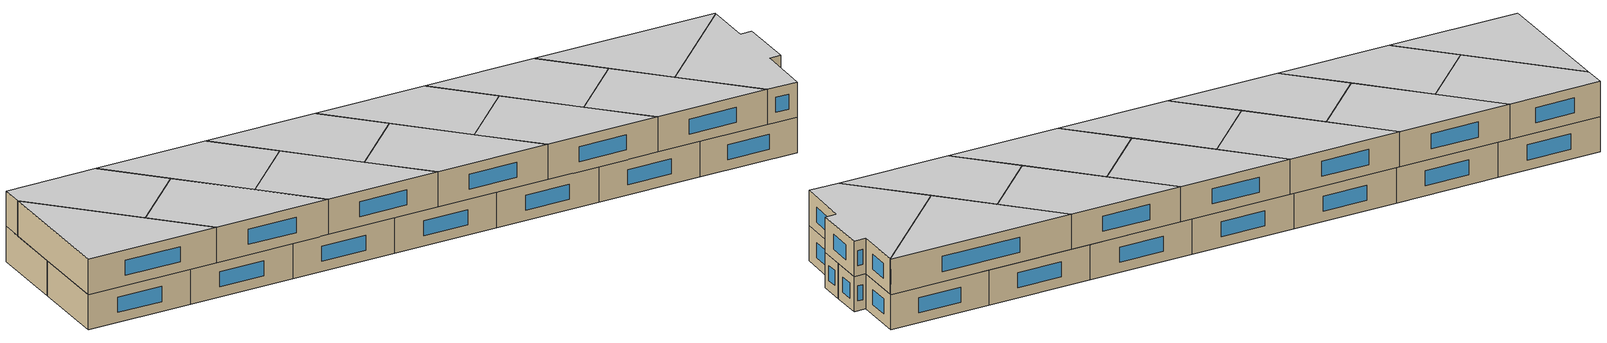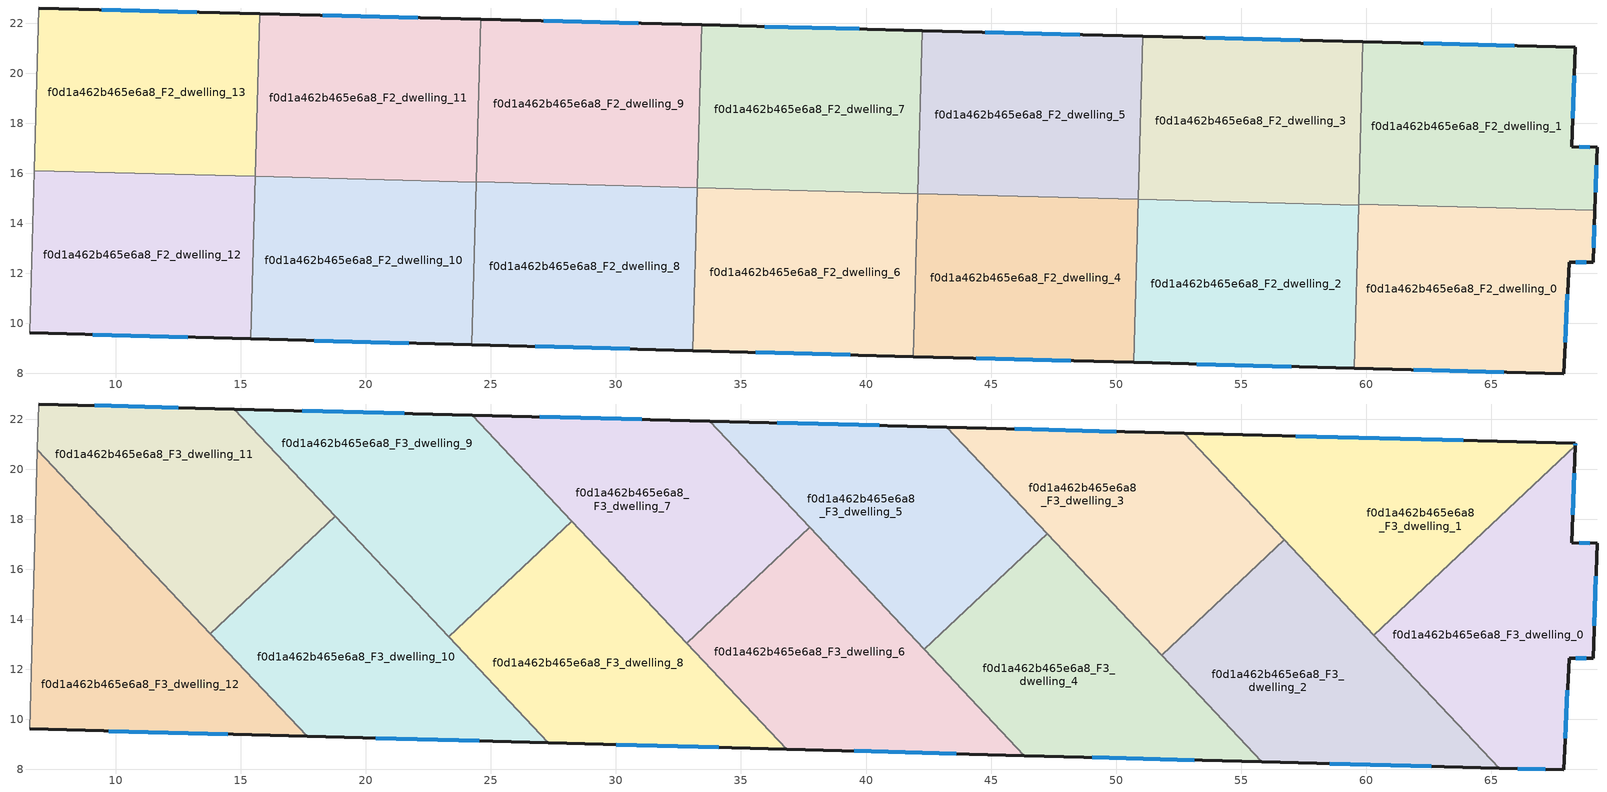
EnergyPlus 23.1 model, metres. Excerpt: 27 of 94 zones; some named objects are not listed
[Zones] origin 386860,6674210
f0d1a462b465e6a8_F2_dwelling_0
 floor to f0d1a462b465e6a8_F1_dwelling_0 (EU_floor_Construction): 69.14,14.52 69.07,12.44 68.1,12.45 67.88,7.98 59.52,8.2 59.69,14.77 z6
 wall outside (EU_wall_Construction): 59.52,8.2 67.88,7.98 68.1,12.45 69.07,12.44 69.14,14.52 z6:9
 wall to f0d1a462b465e6a8_F2_dwelling_1 (EU_wall_Construction): 69.14,14.52 59.69,14.77 z6:9
 wall to f0d1a462b465e6a8_F2_dwelling_2 (EU_wall_Construction): 59.69,14.73 59.52,8.2 z6:9
 wall to f0d1a462b465e6a8_F2_dwelling_3 (EU_wall_Construction): 59.69,14.77 59.69,14.73 z6:9
 window (EU_Window_Construction): 67.95,9.26 68.04,11.17 / 61.91,8.14 65.49,8.04 / 69.09,13.03 69.12,13.92 / 68.38,12.44 68.79,12.44 z6.86:8.14
f0d1a462b465e6a8_F2_dwelling_1
 floor to f0d1a462b465e6a8_F1_dwelling_1 (EU_floor_Construction): 68.35,21.04 68.22,17.07 69.22,17.04 69.14,14.52 59.69,14.77 59.86,21.26 z6
 wall outside (EU_wall_Construction): 69.14,14.52 69.22,17.04 68.22,17.07 68.35,21.04 59.86,21.26 z6:9
 wall to f0d1a462b465e6a8_F2_dwelling_3 (EU_wall_Construction): 59.86,21.26 59.69,14.77 z6:9
 window (EU_Window_Construction): 65.92,21.1 62.29,21.19 / 68.26,18.2 68.31,19.9 / 68.94,17.05 68.51,17.06 / 69.16,15.24 69.2,16.32 z6.86:8.14
f0d1a462b465e6a8_F2_dwelling_10
 floor to f0d1a462b465e6a8_F1_dwelling_10 (EU_floor_Construction): 24.42,15.65 24.25,9.15 15.41,9.38 15.58,15.89 z6
 wall outside (EU_wall_Construction): 15.41,9.38 24.25,9.15 z6:9
 wall to f0d1a462b465e6a8_F2_dwelling_11 (EU_wall_Construction): 24.42,15.65 15.58,15.89 z6:9
 wall to f0d1a462b465e6a8_F2_dwelling_12 (EU_wall_Construction): 15.58,15.88 15.41,9.38 z6:9
 wall to f0d1a462b465e6a8_F2_dwelling_8 (EU_wall_Construction): 24.25,9.15 24.42,15.65 z6:9
 window (EU_Window_Construction): 17.93,9.32 21.72,9.22 z6.86:8.14
f0d1a462b465e6a8_F2_dwelling_11
 floor to f0d1a462b465e6a8_F1_dwelling_11 (EU_floor_Construction): 24.59,22.16 24.42,15.65 15.58,15.89 15.76,22.38 z6
 wall outside (EU_wall_Construction): 24.59,22.16 15.76,22.38 z6:9
 wall to f0d1a462b465e6a8_F2_dwelling_13 (EU_wall_Construction): 15.76,22.38 15.58,15.89 z6:9
 wall to f0d1a462b465e6a8_F2_dwelling_9 (EU_wall_Construction): 24.42,15.65 24.59,22.16 z6:9
 window (EU_Window_Construction): 22.07,22.22 18.28,22.32 z6.86:8.14
f0d1a462b465e6a8_F2_dwelling_12
 floor to f0d1a462b465e6a8_F1_dwelling_12 (EU_floor_Construction): 15.58,15.88 15.41,9.38 6.56,9.62 6.74,16.11 z6
 wall outside (EU_wall_Construction): 6.56,9.62 15.41,9.38 z6:9
 wall adiabatic (EU_wall_Construction): 6.74,16.11 6.56,9.62 z6:9
 wall to f0d1a462b465e6a8_F2_dwelling_13 (EU_wall_Construction): 15.58,15.88 6.74,16.11 z6:9
 window (EU_Window_Construction): 9.09,9.55 12.88,9.45 z6.86:8.14
f0d1a462b465e6a8_F2_dwelling_13
 floor to f0d1a462b465e6a8_F1_dwelling_13 (EU_floor_Construction): 15.76,22.38 15.58,15.88 6.74,16.11 6.92,22.61 z6
 wall outside (EU_wall_Construction): 15.76,22.38 6.92,22.61 z6:9
 wall adiabatic (EU_wall_Construction): 6.92,22.61 6.74,16.11 z6:9
 window (EU_Window_Construction): 13.23,22.45 9.45,22.54 z6.86:8.14
f0d1a462b465e6a8_F2_dwelling_2
 floor to f0d1a462b465e6a8_F1_dwelling_2 (EU_floor_Construction): 59.69,14.73 59.52,8.2 50.71,8.44 50.88,14.96 z6
 wall outside (EU_wall_Construction): 50.71,8.44 59.52,8.2 z6:9
 wall to f0d1a462b465e6a8_F2_dwelling_3 (EU_wall_Construction): 59.69,14.73 50.88,14.96 z6:9
 wall to f0d1a462b465e6a8_F2_dwelling_4 (EU_wall_Construction): 50.88,14.96 50.71,8.44 z6:9
 window (EU_Window_Construction): 53.22,8.37 57,8.27 z6.86:8.14
f0d1a462b465e6a8_F2_dwelling_3
 floor to f0d1a462b465e6a8_F1_dwelling_3 (EU_floor_Construction): 59.86,21.26 59.69,14.73 50.88,14.96 51.06,21.48 z6
 wall outside (EU_wall_Construction): 59.86,21.26 51.06,21.48 z6:9
 wall to f0d1a462b465e6a8_F2_dwelling_5 (EU_wall_Construction): 51.06,21.48 50.88,14.96 z6:9
 window (EU_Window_Construction): 57.35,21.32 53.57,21.42 z6.86:8.14
f0d1a462b465e6a8_F2_dwelling_4
 floor to f0d1a462b465e6a8_F1_dwelling_4 (EU_floor_Construction): 50.88,14.96 50.71,8.44 41.9,8.67 42.07,15.19 z6
 wall outside (EU_wall_Construction): 41.9,8.67 50.71,8.44 z6:9
 wall to f0d1a462b465e6a8_F2_dwelling_5 (EU_wall_Construction): 50.88,14.96 42.07,15.19 z6:9
 wall to f0d1a462b465e6a8_F2_dwelling_6 (EU_wall_Construction): 42.07,15.19 41.9,8.67 z6:9
 window (EU_Window_Construction): 44.41,8.61 48.19,8.51 z6.86:8.14
f0d1a462b465e6a8_F2_dwelling_5
 floor to f0d1a462b465e6a8_F1_dwelling_5 (EU_floor_Construction): 51.06,21.48 50.88,14.96 42.07,15.19 42.24,21.71 z6
 wall outside (EU_wall_Construction): 51.06,21.48 42.24,21.71 z6:9
 wall to f0d1a462b465e6a8_F2_dwelling_7 (EU_wall_Construction): 42.24,21.71 42.07,15.19 z6:9
 window (EU_Window_Construction): 48.54,21.55 44.76,21.64 z6.86:8.14
f0d1a462b465e6a8_F2_dwelling_6
 floor to f0d1a462b465e6a8_F1_dwelling_6 (EU_floor_Construction): 42.07,15.19 41.9,8.67 33.08,8.91 33.25,15.42 z6
 wall outside (EU_wall_Construction): 33.08,8.91 41.9,8.67 z6:9
 wall to f0d1a462b465e6a8_F2_dwelling_7 (EU_wall_Construction): 42.07,15.19 33.25,15.42 z6:9
 wall to f0d1a462b465e6a8_F2_dwelling_8 (EU_wall_Construction): 33.25,15.42 33.08,8.91 z6:9
 window (EU_Window_Construction): 35.6,8.84 39.38,8.74 z6.86:8.14
f0d1a462b465e6a8_F2_dwelling_7
 floor to f0d1a462b465e6a8_F1_dwelling_7 (EU_floor_Construction): 42.24,21.71 42.07,15.19 33.25,15.42 33.42,21.93 z6
 wall outside (EU_wall_Construction): 42.24,21.71 33.42,21.93 z6:9
 wall to f0d1a462b465e6a8_F2_dwelling_9 (EU_wall_Construction): 33.42,21.93 33.25,15.42 z6:9
 window (EU_Window_Construction): 39.72,21.77 35.94,21.87 z6.86:8.14
f0d1a462b465e6a8_F2_dwelling_8
 floor to f0d1a462b465e6a8_F1_dwelling_8 (EU_floor_Construction): 33.25,15.42 33.08,8.91 24.25,9.15 24.42,15.66 z6
 wall outside (EU_wall_Construction): 24.25,9.15 33.08,8.91 z6:9
 wall to f0d1a462b465e6a8_F2_dwelling_9 (EU_wall_Construction): 33.25,15.42 24.42,15.66 z6:9
 window (EU_Window_Construction): 26.77,9.08 30.55,8.98 z6.86:8.14
f0d1a462b465e6a8_F2_dwelling_9
 floor to f0d1a462b465e6a8_F1_dwelling_9 (EU_floor_Construction): 33.42,21.93 33.25,15.42 24.42,15.66 24.59,22.16 z6
 wall outside (EU_wall_Construction): 33.42,21.93 24.59,22.16 z6:9
 window (EU_Window_Construction): 30.9,22 27.12,22.09 z6.86:8.14
f0d1a462b465e6a8_F3_dwelling_0
 floor to f0d1a462b465e6a8_F2_dwelling_0 (EU_floor_Construction): 69.14,14.52 69.07,12.44 68.1,12.45 67.88,7.98 65.32,8.05 60.3,13.37 61.73,14.72 z9
 floor to f0d1a462b465e6a8_F2_dwelling_1 (EU_floor_Construction): 68.34,20.94 68.22,17.07 69.22,17.04 69.14,14.52 61.73,14.72 z9
 wall outside (EU_wall_Construction): 65.32,8.05 67.88,7.98 68.1,12.45 69.07,12.44 69.22,17.04 68.22,17.07 68.34,20.94 z9:12
 wall to f0d1a462b465e6a8_F3_dwelling_1 (EU_wall_Construction): 68.34,20.94 60.3,13.37 z9:12
 wall to f0d1a462b465e6a8_F3_dwelling_2 (EU_wall_Construction): 60.3,13.37 65.32,8.05 z9:12
 window (EU_Window_Construction): 68.25,18.17 68.31,19.83 / 68.94,17.05 68.51,17.06 / 69.11,13.75 69.18,15.73 / 68.38,12.44 68.79,12.44 / 67.95,9.26 68.04,11.17 / 66.05,8.03 67.15,8 z9.86:11.14
 ceiling to f0d1a462b465e6a8_F4_dwelling_0 (EU_floor_Construction): 67.88,7.98 68.1,12.45 69.07,12.44 69.22,17.04 68.22,17.07 68.34,20.94 60.3,13.37 65.32,8.05 z12
f0d1a462b465e6a8_F3_dwelling_1
 floor to f0d1a462b465e6a8_F2_dwelling_1 (EU_floor_Construction): 68.35,21.04 68.34,20.94 61.73,14.72 59.69,14.77 59.86,21.26 z9
 floor to f0d1a462b465e6a8_F2_dwelling_3 (EU_floor_Construction): 59.86,21.26 59.69,14.73 59.01,14.75 52.71,21.44 z9
 floor to f0d1a462b465e6a8_F2_dwelling_0 (EU_floor_Construction): 61.73,14.72 60.3,13.37 59.67,14.05 59.69,14.77 z9
 floor to f0d1a462b465e6a8_F2_dwelling_2 (EU_floor_Construction): 59.69,14.73 59.67,14.05 59.01,14.75 z9
 wall outside (EU_wall_Construction): 68.34,20.94 68.35,21.04 52.71,21.44 z9:12
 wall to f0d1a462b465e6a8_F3_dwelling_3 (EU_wall_Construction): 52.71,21.44 56.73,17.18 z9:12
 wall to f0d1a462b465e6a8_F3_dwelling_2 (EU_wall_Construction): 56.73,17.18 60.3,13.37 z9:12
 window (EU_Window_Construction): 68.34,20.97 68.35,21.01 / 63.88,21.15 57.18,21.33 z9.86:11.14
 ceiling to f0d1a462b465e6a8_F4_dwelling_1 (EU_floor_Construction): 68.34,20.94 68.35,21.04 52.71,21.44 60.3,13.37 z12
f0d1a462b465e6a8_F3_dwelling_10
 floor to f0d1a462b465e6a8_F2_dwelling_10 (EU_floor_Construction): 21.02,15.74 24.33,12.23 24.25,9.15 17.65,9.32 15.47,11.64 15.56,15.09 16.38,15.86 z9
 floor to f0d1a462b465e6a8_F2_dwelling_8 (EU_floor_Construction): 24.33,12.23 27.3,9.07 24.25,9.15 z9
 floor to f0d1a462b465e6a8_F2_dwelling_11 (EU_floor_Construction): 18.78,18.12 21.02,15.74 16.38,15.86 z9
 floor to f0d1a462b465e6a8_F2_dwelling_12 (EU_floor_Construction): 15.56,15.09 15.47,11.64 13.79,13.43 z9
 wall outside (EU_wall_Construction): 17.65,9.32 27.3,9.07 z9:12
 wall to f0d1a462b465e6a8_F3_dwelling_11 (EU_wall_Construction): 18.78,18.12 13.79,13.42 z9:12
 wall to f0d1a462b465e6a8_F3_dwelling_12 (EU_wall_Construction): 13.79,13.42 17.65,9.32 z9:12
 wall to f0d1a462b465e6a8_F3_dwelling_9 (EU_wall_Construction): 23.32,13.3 18.78,18.12 z9:12
 wall to f0d1a462b465e6a8_F3_dwelling_8 (EU_wall_Construction): 27.3,9.07 23.32,13.3 z9:12
 window (EU_Window_Construction): 20.41,9.25 24.55,9.14 z9.86:11.14
 ceiling to f0d1a462b465e6a8_F4_dwelling_10 (EU_floor_Construction): 27.3,9.07 18.78,18.12 13.79,13.42 17.65,9.32 z12
f0d1a462b465e6a8_F3_dwelling_11
 floor to f0d1a462b465e6a8_F2_dwelling_13 (EU_floor_Construction): 14.75,22.41 15.73,21.36 15.58,15.88 11.38,15.99 6.87,20.77 6.92,22.61 z9
 floor to f0d1a462b465e6a8_F2_dwelling_11 (EU_floor_Construction): 15.73,21.36 18.78,18.12 16.38,15.86 15.58,15.89 z9
 floor to f0d1a462b465e6a8_F2_dwelling_10 (EU_floor_Construction): 16.38,15.86 15.56,15.09 15.58,15.88 z9
 floor to f0d1a462b465e6a8_F2_dwelling_12 (EU_floor_Construction): 15.58,15.88 15.56,15.09 13.79,13.43 11.38,15.99 z9
 wall outside (EU_wall_Construction): 14.75,22.41 6.92,22.61 z9:12
 wall adiabatic (EU_wall_Construction): 6.92,22.61 6.87,20.77 z9:12
 wall to f0d1a462b465e6a8_F3_dwelling_9 (EU_wall_Construction): 18.78,18.12 14.75,22.41 z9:12
 wall to f0d1a462b465e6a8_F3_dwelling_12 (EU_wall_Construction): 6.87,20.77 13.79,13.42 z9:12
 window (EU_Window_Construction): 12.51,22.46 9.16,22.55 z9.86:11.14
 ceiling to f0d1a462b465e6a8_F4_dwelling_11 (EU_floor_Construction): 18.78,18.12 14.75,22.41 6.92,22.61 6.87,20.77 13.79,13.42 z12
f0d1a462b465e6a8_F3_dwelling_12
 floor to f0d1a462b465e6a8_F2_dwelling_12 (EU_floor_Construction): 11.38,15.99 15.47,11.64 15.41,9.38 6.56,9.62 6.74,16.11 z9
 floor to f0d1a462b465e6a8_F2_dwelling_10 (EU_floor_Construction): 15.47,11.64 17.65,9.32 15.41,9.38 z9
 floor to f0d1a462b465e6a8_F2_dwelling_13 (EU_floor_Construction): 6.87,20.77 11.38,15.99 6.74,16.11 z9
 wall outside (EU_wall_Construction): 6.56,9.62 17.65,9.32 z9:12
 wall adiabatic (EU_wall_Construction): 6.87,20.77 6.56,9.62 z9:12
 window (EU_Window_Construction): 9.73,9.54 14.48,9.41 z9.86:11.14
 ceiling to f0d1a462b465e6a8_F4_dwelling_12 (EU_floor_Construction): 17.65,9.32 6.87,20.77 6.56,9.62 z12
f0d1a462b465e6a8_F3_dwelling_2
 floor to f0d1a462b465e6a8_F2_dwelling_2 (EU_floor_Construction): 59.01,14.75 59.67,14.05 59.52,8.2 55.83,8.3 51.82,12.56 54.28,14.87 z9
 floor to f0d1a462b465e6a8_F2_dwelling_0 (EU_floor_Construction): 59.67,14.05 65.32,8.05 59.52,8.2 z9
 floor to f0d1a462b465e6a8_F2_dwelling_3 (EU_floor_Construction): 56.72,17.18 59.01,14.75 54.28,14.87 z9
 wall outside (EU_wall_Construction): 55.83,8.3 65.32,8.05 z9:12
 wall to f0d1a462b465e6a8_F3_dwelling_4 (EU_wall_Construction): 51.82,12.56 55.83,8.3 z9:12
 wall to f0d1a462b465e6a8_F3_dwelling_3 (EU_wall_Construction): 56.72,17.18 51.82,12.56 z9:12
 window (EU_Window_Construction): 58.54,8.23 62.61,8.12 z9.86:11.14
 ceiling to f0d1a462b465e6a8_F4_dwelling_2 (EU_floor_Construction): 65.32,8.05 56.72,17.18 51.82,12.56 55.83,8.3 z12
f0d1a462b465e6a8_F3_dwelling_3
 floor to f0d1a462b465e6a8_F2_dwelling_3 (EU_floor_Construction): 52.71,21.44 56.72,17.18 54.28,14.87 50.88,14.96 51.06,21.48 z9
 floor to f0d1a462b465e6a8_F2_dwelling_5 (EU_floor_Construction): 51.06,21.48 50.88,14.96 49.53,14.99 43.23,21.68 z9
 floor to f0d1a462b465e6a8_F2_dwelling_2 (EU_floor_Construction): 54.28,14.87 51.82,12.56 50.85,13.59 50.88,14.96 z9
 floor to f0d1a462b465e6a8_F2_dwelling_4 (EU_floor_Construction): 50.88,14.96 50.85,13.59 49.53,14.99 z9
 wall outside (EU_wall_Construction): 52.71,21.44 43.23,21.68 z9:12
 wall to f0d1a462b465e6a8_F3_dwelling_5 (EU_wall_Construction): 43.23,21.68 47.24,17.43 z9:12
 wall to f0d1a462b465e6a8_F3_dwelling_4 (EU_wall_Construction): 47.24,17.43 51.82,12.56 z9:12
 window (EU_Window_Construction): 50,21.51 45.94,21.61 z9.86:11.14
 ceiling to f0d1a462b465e6a8_F4_dwelling_3 (EU_floor_Construction): 56.72,17.18 52.71,21.44 43.23,21.68 51.82,12.56 z12
f0d1a462b465e6a8_F3_dwelling_4
 floor to f0d1a462b465e6a8_F2_dwelling_4 (EU_floor_Construction): 49.53,14.99 50.85,13.59 50.71,8.44 46.33,8.56 42.33,12.8 44.79,15.12 z9
 floor to f0d1a462b465e6a8_F2_dwelling_2 (EU_floor_Construction): 50.85,13.59 55.83,8.3 50.71,8.44 z9
 floor to f0d1a462b465e6a8_F2_dwelling_5 (EU_floor_Construction): 47.24,17.43 49.53,14.99 44.79,15.12 z9
 wall outside (EU_wall_Construction): 46.33,8.56 55.83,8.3 z9:12
 wall to f0d1a462b465e6a8_F3_dwelling_5 (EU_wall_Construction): 47.24,17.43 42.33,12.8 z9:12
 wall to f0d1a462b465e6a8_F3_dwelling_6 (EU_wall_Construction): 42.33,12.8 46.33,8.56 z9:12
 window (EU_Window_Construction): 49.04,8.48 53.11,8.38 z9.86:11.14
 ceiling to f0d1a462b465e6a8_F4_dwelling_4 (EU_floor_Construction): 55.83,8.3 47.24,17.43 42.33,12.8 46.33,8.56 z12
f0d1a462b465e6a8_F3_dwelling_5
 floor to f0d1a462b465e6a8_F2_dwelling_7 (EU_floor_Construction): 42.24,21.71 42.07,15.19 40.03,15.24 33.75,21.92 z9
 floor to f0d1a462b465e6a8_F2_dwelling_6 (EU_floor_Construction): 42.07,15.19 42.02,13.14 40.03,15.24 z9
 floor to f0d1a462b465e6a8_F2_dwelling_4 (EU_floor_Construction): 44.79,15.12 42.33,12.8 42.02,13.14 42.07,15.19 z9
 floor to f0d1a462b465e6a8_F2_dwelling_5 (EU_floor_Construction): 43.23,21.68 47.24,17.43 44.79,15.12 42.07,15.19 42.24,21.71 z9
 wall outside (EU_wall_Construction): 43.23,21.68 33.75,21.92 z9:12
 wall to f0d1a462b465e6a8_F3_dwelling_7 (EU_wall_Construction): 33.75,21.92 37.74,17.68 z9:12
 wall to f0d1a462b465e6a8_F3_dwelling_6 (EU_wall_Construction): 37.74,17.68 42.33,12.8 z9:12
 window (EU_Window_Construction): 40.52,21.75 36.46,21.85 z9.86:11.14
 ceiling to f0d1a462b465e6a8_F4_dwelling_5 (EU_floor_Construction): 47.24,17.43 43.23,21.68 33.75,21.92 42.33,12.8 z12
f0d1a462b465e6a8_F3_dwelling_6
 floor to f0d1a462b465e6a8_F2_dwelling_6 (EU_floor_Construction): 40.03,15.24 42.02,13.14 41.9,8.68 36.82,8.81 33.18,12.68 33.19,13.4 35.29,15.37 z9
 floor to f0d1a462b465e6a8_F2_dwelling_4 (EU_floor_Construction): 42.02,13.14 46.33,8.56 41.9,8.68 z9
 floor to f0d1a462b465e6a8_F2_dwelling_8 (EU_floor_Construction): 33.19,13.4 33.18,12.68 32.83,13.05 z9
 floor to f0d1a462b465e6a8_F2_dwelling_7 (EU_floor_Construction): 37.74,17.68 40.03,15.24 35.29,15.37 z9
 wall outside (EU_wall_Construction): 36.82,8.81 46.33,8.56 z9:12
 wall to f0d1a462b465e6a8_F3_dwelling_7 (EU_wall_Construction): 37.74,17.68 32.83,13.05 z9:12
 wall to f0d1a462b465e6a8_F3_dwelling_8 (EU_wall_Construction): 32.83,13.05 36.82,8.81 z9:12
 window (EU_Window_Construction): 39.54,8.74 43.61,8.63 z9.86:11.14
 ceiling to f0d1a462b465e6a8_F4_dwelling_6 (EU_floor_Construction): 46.33,8.56 37.74,17.68 32.83,13.05 36.82,8.81 z12
f0d1a462b465e6a8_F3_dwelling_7
 floor to f0d1a462b465e6a8_F2_dwelling_7 (EU_floor_Construction): 33.75,21.92 37.74,17.68 35.29,15.37 33.25,15.42 33.42,21.93 z9
 floor to f0d1a462b465e6a8_F2_dwelling_9 (EU_floor_Construction): 33.42,21.93 33.25,15.42 30.53,15.49 24.58,21.81 24.59,22.16 z9
 floor to f0d1a462b465e6a8_F2_dwelling_11 (EU_floor_Construction): 24.59,22.16 24.58,21.81 24.25,22.16 z9
 floor to f0d1a462b465e6a8_F2_dwelling_8 (EU_floor_Construction): 33.25,15.42 33.19,13.4 32.83,13.05 30.53,15.49 z9
 floor to f0d1a462b465e6a8_F2_dwelling_6 (EU_floor_Construction): 35.29,15.37 33.19,13.4 33.25,15.42 z9
 wall outside (EU_wall_Construction): 33.75,21.92 24.25,22.17 z9:12
 wall to f0d1a462b465e6a8_F3_dwelling_9 (EU_wall_Construction): 24.25,22.17 28.24,17.93 z9:12
 wall to f0d1a462b465e6a8_F3_dwelling_8 (EU_wall_Construction): 28.24,17.93 32.83,13.05 z9:12
 window (EU_Window_Construction): 31.03,21.99 26.96,22.1 z9.86:11.14
 ceiling to f0d1a462b465e6a8_F4_dwelling_7 (EU_floor_Construction): 37.74,17.68 33.75,21.92 24.25,22.17 32.83,13.05 z12
f0d1a462b465e6a8_F3_dwelling_8
 floor to f0d1a462b465e6a8_F2_dwelling_8 (EU_floor_Construction): 30.53,15.49 33.18,12.68 33.08,8.91 27.3,9.07 24.33,12.23 24.38,14.3 25.79,15.62 z9
 floor to f0d1a462b465e6a8_F2_dwelling_6 (EU_floor_Construction): 33.18,12.68 36.82,8.81 33.08,8.91 z9
 floor to f0d1a462b465e6a8_F2_dwelling_9 (EU_floor_Construction): 28.24,17.93 30.53,15.49 25.79,15.62 z9
 floor to f0d1a462b465e6a8_F2_dwelling_10 (EU_floor_Construction): 24.38,14.3 24.33,12.23 23.32,13.3 z9
 wall outside (EU_wall_Construction): 27.3,9.07 36.82,8.81 z9:12
 wall to f0d1a462b465e6a8_F3_dwelling_9 (EU_wall_Construction): 28.24,17.93 23.32,13.3 z9:12
 window (EU_Window_Construction): 30.02,8.99 34.1,8.88 z9.86:11.14
 ceiling to f0d1a462b465e6a8_F4_dwelling_8 (EU_floor_Construction): 36.82,8.81 28.24,17.93 23.32,13.3 27.3,9.07 z12
f0d1a462b465e6a8_F3_dwelling_9
 floor to f0d1a462b465e6a8_F2_dwelling_11 (EU_floor_Construction): 24.25,22.16 24.58,21.81 24.42,15.65 21.02,15.74 15.73,21.36 15.76,22.38 z9
 floor to f0d1a462b465e6a8_F2_dwelling_10 (EU_floor_Construction): 24.42,15.65 24.38,14.3 23.32,13.3 21.02,15.74 z9
 floor to f0d1a462b465e6a8_F2_dwelling_13 (EU_floor_Construction): 15.76,22.38 15.73,21.36 14.75,22.41 z9
 floor to f0d1a462b465e6a8_F2_dwelling_8 (EU_floor_Construction): 25.79,15.62 24.38,14.3 24.42,15.65 z9
 floor to f0d1a462b465e6a8_F2_dwelling_9 (EU_floor_Construction): 24.58,21.81 28.24,17.93 25.79,15.62 24.42,15.65 z9
 wall outside (EU_wall_Construction): 24.25,22.17 14.75,22.41 z9:12
 window (EU_Window_Construction): 21.53,22.23 17.46,22.34 z9.86:11.14
 ceiling to f0d1a462b465e6a8_F4_dwelling_9 (EU_floor_Construction): 28.24,17.93 24.25,22.17 14.75,22.41 23.32,13.3 z12
[Building]
EU S2 Campaign: North Axis=0; Terrain=City; Solar Distribution=FullExterior
[Site:Location]
Helsinki-Vantaa.AP: Latitude=60.317; Longitude=24.963; Time Zone=2; Elevation=54.6
[SizingPeriod:WeatherFileDays]
AnnualSizingPeriod: Begin Month=1; Begin Day of Month=1; End Month=12; End Day of Month=31; Day of Week for Start Day=Monday; Use Weather File Daylight Saving Period=No; Use Weather File Rain and Snow Indicators=No
[MATERIAL]
EU_InternalMass_Material: Roughness=MediumRough; Thickness=0.1; Conductivity=1; Density=1800; Specific Heat=900; Thermal Absorptance=0.9; Solar Absorptance=0.7; Visible Absorptance=0.7
[MATERIAL:NOMASS] Roughness=MediumRough; Thermal Absorptance=0.9; Solar Absorptance=0.7; Visible Absorptance=0.7
Name | Thermal Resistance
EU_wall_NoMass | 1.10183
EU_floor_NoMass | 1.70606
[WINDOWMATERIAL:SIMPLEGLAZINGSYSTEM]
EU_Window_SimpleGlazing: UFactor=3.11035; Solar Heat Gain Coefficient=0.8; Visible Transmittance=0.8
[CONSTRUCTION]
EU_wall_Construction: EU_wall_NoMass
EU_floor_Construction: EU_floor_NoMass
EU_Window_Construction: EU_Window_SimpleGlazing
EU_InternalMass_Construction: EU_InternalMass_Material
[ZONE] Type=1; Multiplier=1; Ceiling Height=autocalculate; Floor Area=autocalculate; Part of Total Floor Area=Yes
Name | Volume
f0d1a462b465e6a8_F2_dwelling_0; f0d1a462b465e6a8_F2_dwelling_3 | 172.458
f0d1a462b465e6a8_F3_dwelling_0 | 185.725
f0d1a462b465e6a8_F2_dwelling_1 | 172.479
f0d1a462b465e6a8_F3_dwelling_1; f0d1a462b465e6a8_F3_dwelling_5 | 185.736
f0d1a462b465e6a8_F2_dwelling_10 | 172.466
f0d1a462b465e6a8_F3_dwelling_10 | 185.727
f0d1a462b465e6a8_F2_dwelling_11; f0d1a462b465e6a8_F2_dwelling_4 | 172.462
f0d1a462b465e6a8_F3_dwelling_11 | 185.731
f0d1a462b465e6a8_F2_dwelling_12 | 172.47
f0d1a462b465e6a8_F3_dwelling_12 | 185.738
f0d1a462b465e6a8_F2_dwelling_13 | 172.475
f0d1a462b465e6a8_F2_dwelling_2 | 172.449
f0d1a462b465e6a8_F3_dwelling_2 | 185.713
f0d1a462b465e6a8_F3_dwelling_3; f0d1a462b465e6a8_F3_dwelling_6 | 185.733
f0d1a462b465e6a8_F3_dwelling_4 | 185.744
f0d1a462b465e6a8_F2_dwelling_5 | 172.459
f0d1a462b465e6a8_F2_dwelling_6 | 172.477
f0d1a462b465e6a8_F2_dwelling_7 | 172.471
f0d1a462b465e6a8_F3_dwelling_7 | 185.737
f0d1a462b465e6a8_F2_dwelling_8 | 172.474
f0d1a462b465e6a8_F3_dwelling_8 | 185.714
f0d1a462b465e6a8_F2_dwelling_9 | 172.472
f0d1a462b465e6a8_F3_dwelling_9 | 185.728
[INTERNALMASS] Construction=EU_InternalMass_Construction
Name | Zone or ZoneList | Surface Area
f0d1a462b465e6a8_F2_dwelling_0_EU_InternalMass | f0d1a462b465e6a8_F2_dwelling_0 | 57.4867
f0d1a462b465e6a8_F2_dwelling_1_EU_InternalMass | f0d1a462b465e6a8_F2_dwelling_1 | 57.4935
f0d1a462b465e6a8_F2_dwelling_2_EU_InternalMass | f0d1a462b465e6a8_F2_dwelling_2 | 57.4826
f0d1a462b465e6a8_F2_dwelling_3_EU_InternalMass | f0d1a462b465e6a8_F2_dwelling_3 | 57.4885
f0d1a462b465e6a8_F2_dwelling_4_EU_InternalMass | f0d1a462b465e6a8_F2_dwelling_4 | 57.4895
f0d1a462b465e6a8_F2_dwelling_5_EU_InternalMass | f0d1a462b465e6a8_F2_dwelling_5 | 57.4844
f0d1a462b465e6a8_F2_dwelling_6_EU_InternalMass | f0d1a462b465e6a8_F2_dwelling_6 | 57.4922
f0d1a462b465e6a8_F2_dwelling_7_EU_InternalMass | f0d1a462b465e6a8_F2_dwelling_7 | 57.488
f0d1a462b465e6a8_F2_dwelling_8_EU_InternalMass | f0d1a462b465e6a8_F2_dwelling_8 | 57.4893
f0d1a462b465e6a8_F2_dwelling_9_EU_InternalMass | f0d1a462b465e6a8_F2_dwelling_9 | 57.4928
f0d1a462b465e6a8_F2_dwelling_10_EU_InternalMass | f0d1a462b465e6a8_F2_dwelling_10 | 57.4883
f0d1a462b465e6a8_F2_dwelling_11_EU_InternalMass | f0d1a462b465e6a8_F2_dwelling_11 | 57.4876
f0d1a462b465e6a8_F2_dwelling_12_EU_InternalMass | f0d1a462b465e6a8_F2_dwelling_12 | 57.4916
f0d1a462b465e6a8_F2_dwelling_13_EU_InternalMass | f0d1a462b465e6a8_F2_dwelling_13 | 57.489
f0d1a462b465e6a8_F3_dwelling_0_EU_InternalMass | f0d1a462b465e6a8_F3_dwelling_0 | 61.9085
f0d1a462b465e6a8_F3_dwelling_1_EU_InternalMass | f0d1a462b465e6a8_F3_dwelling_1 | 61.9151
f0d1a462b465e6a8_F3_dwelling_2_EU_InternalMass | f0d1a462b465e6a8_F3_dwelling_2 | 61.9043
f0d1a462b465e6a8_F3_dwelling_3_EU_InternalMass | f0d1a462b465e6a8_F3_dwelling_3 | 61.9117
f0d1a462b465e6a8_F3_dwelling_4_EU_InternalMass | f0d1a462b465e6a8_F3_dwelling_4 | 61.9142
f0d1a462b465e6a8_F3_dwelling_5_EU_InternalMass | f0d1a462b465e6a8_F3_dwelling_5 | 61.9121
f0d1a462b465e6a8_F3_dwelling_6_EU_InternalMass | f0d1a462b465e6a8_F3_dwelling_6 | 61.9106
f0d1a462b465e6a8_F3_dwelling_7_EU_InternalMass | f0d1a462b465e6a8_F3_dwelling_7 | 61.9128
f0d1a462b465e6a8_F3_dwelling_8_EU_InternalMass | f0d1a462b465e6a8_F3_dwelling_8 | 61.9069
f0d1a462b465e6a8_F3_dwelling_9_EU_InternalMass | f0d1a462b465e6a8_F3_dwelling_9 | 61.909
f0d1a462b465e6a8_F3_dwelling_10_EU_InternalMass | f0d1a462b465e6a8_F3_dwelling_10 | 61.91
f0d1a462b465e6a8_F3_dwelling_11_EU_InternalMass | f0d1a462b465e6a8_F3_dwelling_11 | 61.912
f0d1a462b465e6a8_F3_dwelling_12_EU_InternalMass | f0d1a462b465e6a8_F3_dwelling_12 | 61.9128
[OTHEREQUIPMENT] Fuel Type=Electricity; Design Level Calculation Method=Watts/Area; Power per Zone Floor Area=1; Fraction Latent=0; Fraction Radiant=0; Fraction Lost=0; Carbon Dioxide Generation Rate=0; EndUse Subcategory=EU_Step8_InternalGains
Name | Zone or ZoneList or Space or SpaceList | Schedule
EU_Step8_InternalGain_f0d1a462b465e6a8_F2_dwelling_0_f000 | f0d1a462b465e6a8_F2_dwelling_0 | EU_Step8_GainSchedule_f0d1a462b465e6a8_F2_dwelling_0_f000
EU_Step8_InternalGain_f0d1a462b465e6a8_F2_dwelling_1_f000 | f0d1a462b465e6a8_F2_dwelling_1 | EU_Step8_GainSchedule_f0d1a462b465e6a8_F2_dwelling_1_f000
EU_Step8_InternalGain_f0d1a462b465e6a8_F2_dwelling_2_f000 | f0d1a462b465e6a8_F2_dwelling_2 | EU_Step8_GainSchedule_f0d1a462b465e6a8_F2_dwelling_2_f000
EU_Step8_InternalGain_f0d1a462b465e6a8_F2_dwelling_3_f000 | f0d1a462b465e6a8_F2_dwelling_3 | EU_Step8_GainSchedule_f0d1a462b465e6a8_F2_dwelling_3_f000
EU_Step8_InternalGain_f0d1a462b465e6a8_F2_dwelling_4_f000 | f0d1a462b465e6a8_F2_dwelling_4 | EU_Step8_GainSchedule_f0d1a462b465e6a8_F2_dwelling_4_f000
EU_Step8_InternalGain_f0d1a462b465e6a8_F2_dwelling_5_f000 | f0d1a462b465e6a8_F2_dwelling_5 | EU_Step8_GainSchedule_f0d1a462b465e6a8_F2_dwelling_5_f000
EU_Step8_InternalGain_f0d1a462b465e6a8_F2_dwelling_6_f000 | f0d1a462b465e6a8_F2_dwelling_6 | EU_Step8_GainSchedule_f0d1a462b465e6a8_F2_dwelling_6_f000
EU_Step8_InternalGain_f0d1a462b465e6a8_F2_dwelling_7_f000 | f0d1a462b465e6a8_F2_dwelling_7 | EU_Step8_GainSchedule_f0d1a462b465e6a8_F2_dwelling_7_f000
EU_Step8_InternalGain_f0d1a462b465e6a8_F2_dwelling_8_f000 | f0d1a462b465e6a8_F2_dwelling_8 | EU_Step8_GainSchedule_f0d1a462b465e6a8_F2_dwelling_8_f000
EU_Step8_InternalGain_f0d1a462b465e6a8_F2_dwelling_9_f000 | f0d1a462b465e6a8_F2_dwelling_9 | EU_Step8_GainSchedule_f0d1a462b465e6a8_F2_dwelling_9_f000
EU_Step8_InternalGain_f0d1a462b465e6a8_F2_dwelling_10_f000 | f0d1a462b465e6a8_F2_dwelling_10 | EU_Step8_GainSchedule_f0d1a462b465e6a8_F2_dwelling_10_f000
EU_Step8_InternalGain_f0d1a462b465e6a8_F2_dwelling_11_f000 | f0d1a462b465e6a8_F2_dwelling_11 | EU_Step8_GainSchedule_f0d1a462b465e6a8_F2_dwelling_11_f000
EU_Step8_InternalGain_f0d1a462b465e6a8_F2_dwelling_12_f000 | f0d1a462b465e6a8_F2_dwelling_12 | EU_Step8_GainSchedule_f0d1a462b465e6a8_F2_dwelling_12_f000
EU_Step8_InternalGain_f0d1a462b465e6a8_F2_dwelling_13_f000 | f0d1a462b465e6a8_F2_dwelling_13 | EU_Step8_GainSchedule_f0d1a462b465e6a8_F2_dwelling_13_f000
EU_Step8_InternalGain_f0d1a462b465e6a8_F3_dwelling_0_f000 | f0d1a462b465e6a8_F3_dwelling_0 | EU_Step8_GainSchedule_f0d1a462b465e6a8_F3_dwelling_0_f000
EU_Step8_InternalGain_f0d1a462b465e6a8_F3_dwelling_1_f000 | f0d1a462b465e6a8_F3_dwelling_1 | EU_Step8_GainSchedule_f0d1a462b465e6a8_F3_dwelling_1_f000
EU_Step8_InternalGain_f0d1a462b465e6a8_F3_dwelling_2_f000 | f0d1a462b465e6a8_F3_dwelling_2 | EU_Step8_GainSchedule_f0d1a462b465e6a8_F3_dwelling_2_f000
EU_Step8_InternalGain_f0d1a462b465e6a8_F3_dwelling_3_f000 | f0d1a462b465e6a8_F3_dwelling_3 | EU_Step8_GainSchedule_f0d1a462b465e6a8_F3_dwelling_3_f000
EU_Step8_InternalGain_f0d1a462b465e6a8_F3_dwelling_4_f000 | f0d1a462b465e6a8_F3_dwelling_4 | EU_Step8_GainSchedule_f0d1a462b465e6a8_F3_dwelling_4_f000
EU_Step8_InternalGain_f0d1a462b465e6a8_F3_dwelling_5_f000 | f0d1a462b465e6a8_F3_dwelling_5 | EU_Step8_GainSchedule_f0d1a462b465e6a8_F3_dwelling_5_f000
EU_Step8_InternalGain_f0d1a462b465e6a8_F3_dwelling_6_f000 | f0d1a462b465e6a8_F3_dwelling_6 | EU_Step8_GainSchedule_f0d1a462b465e6a8_F3_dwelling_6_f000
EU_Step8_InternalGain_f0d1a462b465e6a8_F3_dwelling_7_f000 | f0d1a462b465e6a8_F3_dwelling_7 | EU_Step8_GainSchedule_f0d1a462b465e6a8_F3_dwelling_7_f000
EU_Step8_InternalGain_f0d1a462b465e6a8_F3_dwelling_8_f000 | f0d1a462b465e6a8_F3_dwelling_8 | EU_Step8_GainSchedule_f0d1a462b465e6a8_F3_dwelling_8_f000
EU_Step8_InternalGain_f0d1a462b465e6a8_F3_dwelling_9_f000 | f0d1a462b465e6a8_F3_dwelling_9 | EU_Step8_GainSchedule_f0d1a462b465e6a8_F3_dwelling_9_f000
EU_Step8_InternalGain_f0d1a462b465e6a8_F3_dwelling_10_f000 | f0d1a462b465e6a8_F3_dwelling_10 | EU_Step8_GainSchedule_f0d1a462b465e6a8_F3_dwelling_10_f000
EU_Step8_InternalGain_f0d1a462b465e6a8_F3_dwelling_11_f000 | f0d1a462b465e6a8_F3_dwelling_11 | EU_Step8_GainSchedule_f0d1a462b465e6a8_F3_dwelling_11_f000
EU_Step8_InternalGain_f0d1a462b465e6a8_F3_dwelling_12_f000 | f0d1a462b465e6a8_F3_dwelling_12 | EU_Step8_GainSchedule_f0d1a462b465e6a8_F3_dwelling_12_f000
[ZONEVENTILATION:DESIGNFLOWRATE] Schedule=EU_AlwaysOn; Design Flow Rate Calculation Method=AirChanges/Hour; Air Changes per Hour=0.756316; Ventilation Type=Natural; Fan Pressure Rise=0; Fan Total Efficiency=1; Constant Term Coefficient=1; Temperature Term Coefficient=0; Velocity Term Coefficient=0; Velocity Squared Term Coefficient=0; Minimum Indoor Temperature=-100; Maximum Indoor Temperature=100; Delta Temperature=-100; Minimum Outdoor Temperature=-100; Maximum Outdoor Temperature=100; Maximum Wind Speed=40
Name | Zone or ZoneList or Space or SpaceList
EU_ConstantAir_f0d1a462b465e6a8_F2_dwelling_0 | f0d1a462b465e6a8_F2_dwelling_0
EU_ConstantAir_f0d1a462b465e6a8_F2_dwelling_1 | f0d1a462b465e6a8_F2_dwelling_1
EU_ConstantAir_f0d1a462b465e6a8_F2_dwelling_2 | f0d1a462b465e6a8_F2_dwelling_2
EU_ConstantAir_f0d1a462b465e6a8_F2_dwelling_3 | f0d1a462b465e6a8_F2_dwelling_3
EU_ConstantAir_f0d1a462b465e6a8_F2_dwelling_4 | f0d1a462b465e6a8_F2_dwelling_4
EU_ConstantAir_f0d1a462b465e6a8_F2_dwelling_5 | f0d1a462b465e6a8_F2_dwelling_5
EU_ConstantAir_f0d1a462b465e6a8_F2_dwelling_6 | f0d1a462b465e6a8_F2_dwelling_6
EU_ConstantAir_f0d1a462b465e6a8_F2_dwelling_7 | f0d1a462b465e6a8_F2_dwelling_7
EU_ConstantAir_f0d1a462b465e6a8_F2_dwelling_8 | f0d1a462b465e6a8_F2_dwelling_8
EU_ConstantAir_f0d1a462b465e6a8_F2_dwelling_9 | f0d1a462b465e6a8_F2_dwelling_9
EU_ConstantAir_f0d1a462b465e6a8_F2_dwelling_10 | f0d1a462b465e6a8_F2_dwelling_10
EU_ConstantAir_f0d1a462b465e6a8_F2_dwelling_11 | f0d1a462b465e6a8_F2_dwelling_11
EU_ConstantAir_f0d1a462b465e6a8_F2_dwelling_12 | f0d1a462b465e6a8_F2_dwelling_12
EU_ConstantAir_f0d1a462b465e6a8_F2_dwelling_13 | f0d1a462b465e6a8_F2_dwelling_13
EU_ConstantAir_f0d1a462b465e6a8_F3_dwelling_0 | f0d1a462b465e6a8_F3_dwelling_0
EU_ConstantAir_f0d1a462b465e6a8_F3_dwelling_1 | f0d1a462b465e6a8_F3_dwelling_1
EU_ConstantAir_f0d1a462b465e6a8_F3_dwelling_2 | f0d1a462b465e6a8_F3_dwelling_2
EU_ConstantAir_f0d1a462b465e6a8_F3_dwelling_3 | f0d1a462b465e6a8_F3_dwelling_3
EU_ConstantAir_f0d1a462b465e6a8_F3_dwelling_4 | f0d1a462b465e6a8_F3_dwelling_4
EU_ConstantAir_f0d1a462b465e6a8_F3_dwelling_5 | f0d1a462b465e6a8_F3_dwelling_5
EU_ConstantAir_f0d1a462b465e6a8_F3_dwelling_6 | f0d1a462b465e6a8_F3_dwelling_6
EU_ConstantAir_f0d1a462b465e6a8_F3_dwelling_7 | f0d1a462b465e6a8_F3_dwelling_7
EU_ConstantAir_f0d1a462b465e6a8_F3_dwelling_8 | f0d1a462b465e6a8_F3_dwelling_8
EU_ConstantAir_f0d1a462b465e6a8_F3_dwelling_9 | f0d1a462b465e6a8_F3_dwelling_9
EU_ConstantAir_f0d1a462b465e6a8_F3_dwelling_10 | f0d1a462b465e6a8_F3_dwelling_10
EU_ConstantAir_f0d1a462b465e6a8_F3_dwelling_11 | f0d1a462b465e6a8_F3_dwelling_11
EU_ConstantAir_f0d1a462b465e6a8_F3_dwelling_12 | f0d1a462b465e6a8_F3_dwelling_12
[HVACTEMPLATE:ZONE:IDEALLOADSAIRSYSTEM] System Availability Schedule=EU_AlwaysOn; Maximum Heating Supply Air Temperature=50; Minimum Cooling Supply Air Temperature=13; Maximum Heating Supply Air Humidity Ratio=0.0156; Minimum Cooling Supply Air Humidity Ratio=0.0077; Heating Limit=NoLimit; Cooling Limit=NoLimit; Heating Availability Schedule=EU_AlwaysOn; Cooling Availability Schedule=EU_CoolingOff; Dehumidification Control Type=ConstantSensibleHeatRatio; Cooling Sensible Heat Ratio=0.7; Dehumidification Setpoint=60; Humidification Control Type=None; Humidification Setpoint=30; Outdoor Air Method=None; Outdoor Air Flow Rate per Person=0.00944; Outdoor Air Flow Rate per Zone Floor Area=0; Outdoor Air Flow Rate per Zone=0; Demand Controlled Ventilation Type=None; Outdoor Air Economizer Type=NoEconomizer; Heat Recovery Type=None; Sensible Heat Recovery Effectiveness=0.7; Latent Heat Recovery Effectiveness=0.65
Name | Template Thermostat
f0d1a462b465e6a8_F2_dwelling_0 | EU_HeatOnly_f0d1a462b465e6a8_F2_dwelling_0
f0d1a462b465e6a8_F2_dwelling_1 | EU_HeatOnly_f0d1a462b465e6a8_F2_dwelling_1
f0d1a462b465e6a8_F2_dwelling_2 | EU_HeatOnly_f0d1a462b465e6a8_F2_dwelling_2
f0d1a462b465e6a8_F2_dwelling_3 | EU_HeatOnly_f0d1a462b465e6a8_F2_dwelling_3
f0d1a462b465e6a8_F2_dwelling_4 | EU_HeatOnly_f0d1a462b465e6a8_F2_dwelling_4
f0d1a462b465e6a8_F2_dwelling_5 | EU_HeatOnly_f0d1a462b465e6a8_F2_dwelling_5
f0d1a462b465e6a8_F2_dwelling_6 | EU_HeatOnly_f0d1a462b465e6a8_F2_dwelling_6
f0d1a462b465e6a8_F2_dwelling_7 | EU_HeatOnly_f0d1a462b465e6a8_F2_dwelling_7
f0d1a462b465e6a8_F2_dwelling_8 | EU_HeatOnly_f0d1a462b465e6a8_F2_dwelling_8
f0d1a462b465e6a8_F2_dwelling_9 | EU_HeatOnly_f0d1a462b465e6a8_F2_dwelling_9
f0d1a462b465e6a8_F2_dwelling_10 | EU_HeatOnly_f0d1a462b465e6a8_F2_dwelling_10
f0d1a462b465e6a8_F2_dwelling_11 | EU_HeatOnly_f0d1a462b465e6a8_F2_dwelling_11
f0d1a462b465e6a8_F2_dwelling_12 | EU_HeatOnly_f0d1a462b465e6a8_F2_dwelling_12
f0d1a462b465e6a8_F2_dwelling_13 | EU_HeatOnly_f0d1a462b465e6a8_F2_dwelling_13
f0d1a462b465e6a8_F3_dwelling_0 | EU_HeatOnly_f0d1a462b465e6a8_F3_dwelling_0
f0d1a462b465e6a8_F3_dwelling_1 | EU_HeatOnly_f0d1a462b465e6a8_F3_dwelling_1
f0d1a462b465e6a8_F3_dwelling_2 | EU_HeatOnly_f0d1a462b465e6a8_F3_dwelling_2
f0d1a462b465e6a8_F3_dwelling_3 | EU_HeatOnly_f0d1a462b465e6a8_F3_dwelling_3
f0d1a462b465e6a8_F3_dwelling_4 | EU_HeatOnly_f0d1a462b465e6a8_F3_dwelling_4
f0d1a462b465e6a8_F3_dwelling_5 | EU_HeatOnly_f0d1a462b465e6a8_F3_dwelling_5
f0d1a462b465e6a8_F3_dwelling_6 | EU_HeatOnly_f0d1a462b465e6a8_F3_dwelling_6
f0d1a462b465e6a8_F3_dwelling_7 | EU_HeatOnly_f0d1a462b465e6a8_F3_dwelling_7
f0d1a462b465e6a8_F3_dwelling_8 | EU_HeatOnly_f0d1a462b465e6a8_F3_dwelling_8
f0d1a462b465e6a8_F3_dwelling_9 | EU_HeatOnly_f0d1a462b465e6a8_F3_dwelling_9
f0d1a462b465e6a8_F3_dwelling_10 | EU_HeatOnly_f0d1a462b465e6a8_F3_dwelling_10
f0d1a462b465e6a8_F3_dwelling_11 | EU_HeatOnly_f0d1a462b465e6a8_F3_dwelling_11
f0d1a462b465e6a8_F3_dwelling_12 | EU_HeatOnly_f0d1a462b465e6a8_F3_dwelling_12
[SIZING:ZONE] Zone Cooling Design Supply Air Temperature Input Method=SupplyAirTemperature; Zone Cooling Design Supply Air Temperature=13; Zone Heating Design Supply Air Temperature Input Method=SupplyAirTemperature; Zone Heating Design Supply Air Temperature=50; Zone Cooling Design Supply Air Humidity Ratio=0.008; Zone Heating Design Supply Air Humidity Ratio=0.008; Cooling Design Air Flow Method=DesignDay; Cooling Design Air Flow Rate=0; Cooling Minimum Air Flow per Zone Floor Area=0.000762; Cooling Minimum Air Flow=0; Cooling Minimum Air Flow Fraction=0.2; Heating Design Air Flow Method=DesignDay; Heating Design Air Flow Rate=0; Heating Maximum Air Flow per Zone Floor Area=0.002032; Heating Maximum Air Flow=0.141576; Heating Maximum Air Flow Fraction=0.3; Account for Dedicated Outdoor Air System=No; Dedicated Outdoor Air System Control Strategy=NeutralSupplyAir; Dedicated Outdoor Air Low Setpoint Temperature for Design=autosize; Dedicated Outdoor Air High Setpoint Temperature for Design=autosize; Zone Load Sizing Method=Sensible Load Only No Latent Load; Zone Latent Cooling Design Supply Air Humidity Ratio Input Method=HumidityRatioDifference; Zone Cooling Design Supply Air Humidity Ratio Difference=0.005; Zone Latent Heating Design Supply Air Humidity Ratio Input Method=HumidityRatioDifference; Zone Humidification Design Supply Air Humidity Ratio Difference=0.005
f0d1a462b465e6a8_F2_dwelling_0; f0d1a462b465e6a8_F2_dwelling_1; f0d1a462b465e6a8_F2_dwelling_2; f0d1a462b465e6a8_F2_dwelling_3; f0d1a462b465e6a8_F2_dwelling_4; f0d1a462b465e6a8_F2_dwelling_5; f0d1a462b465e6a8_F2_dwelling_6; f0d1a462b465e6a8_F2_dwelling_7; f0d1a462b465e6a8_F2_dwelling_8; f0d1a462b465e6a8_F2_dwelling_9; f0d1a462b465e6a8_F2_dwelling_10; f0d1a462b465e6a8_F2_dwelling_11; f0d1a462b465e6a8_F2_dwelling_12; f0d1a462b465e6a8_F2_dwelling_13; f0d1a462b465e6a8_F3_dwelling_0; f0d1a462b465e6a8_F3_dwelling_1; f0d1a462b465e6a8_F3_dwelling_2; f0d1a462b465e6a8_F3_dwelling_3; f0d1a462b465e6a8_F3_dwelling_4; f0d1a462b465e6a8_F3_dwelling_5; f0d1a462b465e6a8_F3_dwelling_6; f0d1a462b465e6a8_F3_dwelling_7; f0d1a462b465e6a8_F3_dwelling_8; f0d1a462b465e6a8_F3_dwelling_9; f0d1a462b465e6a8_F3_dwelling_10; f0d1a462b465e6a8_F3_dwelling_11; f0d1a462b465e6a8_F3_dwelling_12
[SCHEDULE:CONSTANT]
Name | Hourly Value
EU_AlwaysOn | 1
EU_CoolingOff | 0
[SCHEDULE:FILE] Column Number=1; Rows to Skip at Top=0; Number of Hours of Data=8760; Column Separator=Comma; Interpolate to Timestep=No; Minutes per Item=60; Adjust Schedule for Daylight Savings=Yes
Name | File
EU_Step8_GainSchedule_f0d1a462b465e6a8_F2_dwelling_0_f000 | ../../schedules/f0d1a462b465e6a8/f0d1a462b465e6a8_F2_dwelling_0_f000_gain.csv
EU_Step8_GainSchedule_f0d1a462b465e6a8_F2_dwelling_1_f000 | ../../schedules/f0d1a462b465e6a8/f0d1a462b465e6a8_F2_dwelling_1_f000_gain.csv
EU_Step8_GainSchedule_f0d1a462b465e6a8_F2_dwelling_2_f000 | ../../schedules/f0d1a462b465e6a8/f0d1a462b465e6a8_F2_dwelling_2_f000_gain.csv
EU_Step8_GainSchedule_f0d1a462b465e6a8_F2_dwelling_3_f000 | ../../schedules/f0d1a462b465e6a8/f0d1a462b465e6a8_F2_dwelling_3_f000_gain.csv
EU_Step8_GainSchedule_f0d1a462b465e6a8_F2_dwelling_4_f000 | ../../schedules/f0d1a462b465e6a8/f0d1a462b465e6a8_F2_dwelling_4_f000_gain.csv
EU_Step8_GainSchedule_f0d1a462b465e6a8_F2_dwelling_5_f000 | ../../schedules/f0d1a462b465e6a8/f0d1a462b465e6a8_F2_dwelling_5_f000_gain.csv
EU_Step8_GainSchedule_f0d1a462b465e6a8_F2_dwelling_6_f000 | ../../schedules/f0d1a462b465e6a8/f0d1a462b465e6a8_F2_dwelling_6_f000_gain.csv
EU_Step8_GainSchedule_f0d1a462b465e6a8_F2_dwelling_7_f000 | ../../schedules/f0d1a462b465e6a8/f0d1a462b465e6a8_F2_dwelling_7_f000_gain.csv
EU_Step8_GainSchedule_f0d1a462b465e6a8_F2_dwelling_8_f000 | ../../schedules/f0d1a462b465e6a8/f0d1a462b465e6a8_F2_dwelling_8_f000_gain.csv
EU_Step8_GainSchedule_f0d1a462b465e6a8_F2_dwelling_9_f000 | ../../schedules/f0d1a462b465e6a8/f0d1a462b465e6a8_F2_dwelling_9_f000_gain.csv
EU_Step8_GainSchedule_f0d1a462b465e6a8_F2_dwelling_10_f000 | ../../schedules/f0d1a462b465e6a8/f0d1a462b465e6a8_F2_dwelling_10_f000_gain.csv
EU_Step8_GainSchedule_f0d1a462b465e6a8_F2_dwelling_11_f000 | ../../schedules/f0d1a462b465e6a8/f0d1a462b465e6a8_F2_dwelling_11_f000_gain.csv
EU_Step8_GainSchedule_f0d1a462b465e6a8_F2_dwelling_12_f000 | ../../schedules/f0d1a462b465e6a8/f0d1a462b465e6a8_F2_dwelling_12_f000_gain.csv
EU_Step8_GainSchedule_f0d1a462b465e6a8_F2_dwelling_13_f000 | ../../schedules/f0d1a462b465e6a8/f0d1a462b465e6a8_F2_dwelling_13_f000_gain.csv
EU_Step8_GainSchedule_f0d1a462b465e6a8_F3_dwelling_0_f000 | ../../schedules/f0d1a462b465e6a8/f0d1a462b465e6a8_F3_dwelling_0_f000_gain.csv
EU_Step8_GainSchedule_f0d1a462b465e6a8_F3_dwelling_1_f000 | ../../schedules/f0d1a462b465e6a8/f0d1a462b465e6a8_F3_dwelling_1_f000_gain.csv
EU_Step8_GainSchedule_f0d1a462b465e6a8_F3_dwelling_2_f000 | ../../schedules/f0d1a462b465e6a8/f0d1a462b465e6a8_F3_dwelling_2_f000_gain.csv
EU_Step8_GainSchedule_f0d1a462b465e6a8_F3_dwelling_3_f000 | ../../schedules/f0d1a462b465e6a8/f0d1a462b465e6a8_F3_dwelling_3_f000_gain.csv
EU_Step8_GainSchedule_f0d1a462b465e6a8_F3_dwelling_4_f000 | ../../schedules/f0d1a462b465e6a8/f0d1a462b465e6a8_F3_dwelling_4_f000_gain.csv
EU_Step8_GainSchedule_f0d1a462b465e6a8_F3_dwelling_5_f000 | ../../schedules/f0d1a462b465e6a8/f0d1a462b465e6a8_F3_dwelling_5_f000_gain.csv
EU_Step8_GainSchedule_f0d1a462b465e6a8_F3_dwelling_6_f000 | ../../schedules/f0d1a462b465e6a8/f0d1a462b465e6a8_F3_dwelling_6_f000_gain.csv
EU_Step8_GainSchedule_f0d1a462b465e6a8_F3_dwelling_7_f000 | ../../schedules/f0d1a462b465e6a8/f0d1a462b465e6a8_F3_dwelling_7_f000_gain.csv
EU_Step8_GainSchedule_f0d1a462b465e6a8_F3_dwelling_8_f000 | ../../schedules/f0d1a462b465e6a8/f0d1a462b465e6a8_F3_dwelling_8_f000_gain.csv
EU_Step8_GainSchedule_f0d1a462b465e6a8_F3_dwelling_9_f000 | ../../schedules/f0d1a462b465e6a8/f0d1a462b465e6a8_F3_dwelling_9_f000_gain.csv
EU_Step8_GainSchedule_f0d1a462b465e6a8_F3_dwelling_10_f000 | ../../schedules/f0d1a462b465e6a8/f0d1a462b465e6a8_F3_dwelling_10_f000_gain.csv
EU_Step8_GainSchedule_f0d1a462b465e6a8_F3_dwelling_11_f000 | ../../schedules/f0d1a462b465e6a8/f0d1a462b465e6a8_F3_dwelling_11_f000_gain.csv
EU_Step8_GainSchedule_f0d1a462b465e6a8_F3_dwelling_12_f000 | ../../schedules/f0d1a462b465e6a8/f0d1a462b465e6a8_F3_dwelling_12_f000_gain.csv
